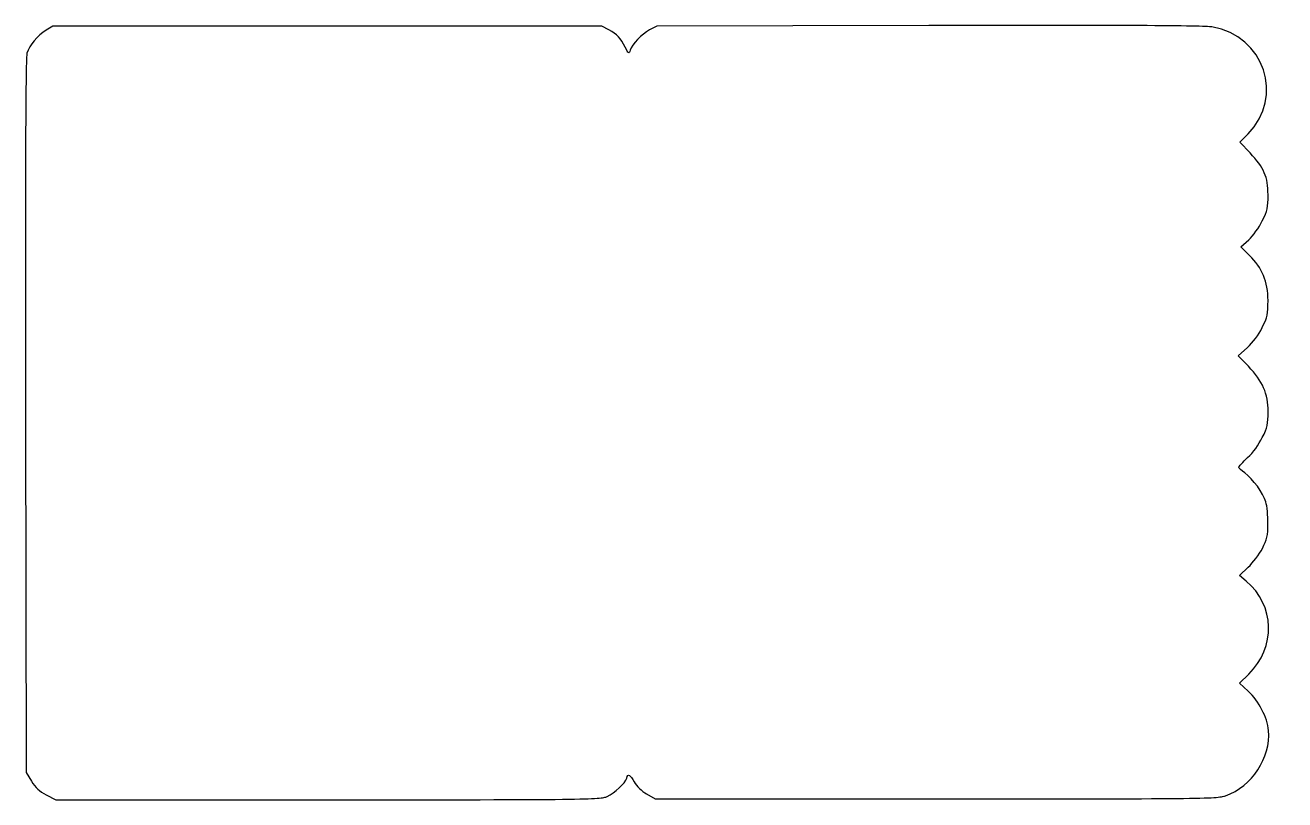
# Model space of a CAD drawing. Header units: centimetres. Extents: x -11.7 to 7.1, y -8.4 to 3.1.
import ezdxf

# ---------------------------------------------------------------- set-up
doc = ezdxf.new("R2010")
doc.units = ezdxf.units.CM
doc.header["$MEASUREMENT"] = 0
doc.layers.add('Layer 1', color=7, linetype='Continuous')

msp = doc.modelspace()

# ---------------------------------------------------------------- linework, layer by layer
at = {"layer": 'Layer 1'}
msp.add_open_spline([(-11.36515, -8.33982), (-11.46818, -8.286), (-11.52837, -8.23079), (-11.58645, -8.13685), (-11.58645, -8.13685), (-11.58645, -8.13685), (-11.66623, -8.0078), (-11.66623, -8.0078), (-11.66623, -8.0078), (-11.66623, -8.0078), (-11.67401, -2.70083), (-11.67401, -2.70083), (-11.67401, -2.70083), (-11.67953, 1.06862), (-11.67343, 2.63502), (-11.65297, 2.7058), (-11.65297, 2.7058), (-11.61874, 2.82422), (-11.50149, 2.96451), (-11.36673, 3.04831), (-11.36673, 3.04831), (-11.36673, 3.04831), (-11.26936, 3.10885), (-11.26936, 3.10885), (-11.26936, 3.10885), (-11.26936, 3.10885), (-7.18155, 3.10885), (-7.18155, 3.10885), (-7.18155, 3.10885), (-7.18155, 3.10885), (-3.09373, 3.10885), (-3.09373, 3.10885), (-3.09373, 3.10885), (-3.09373, 3.10885), (-2.9879, 3.05214), (-2.9879, 3.05214), (-2.9879, 3.05214), (-2.8628, 2.9851), (-2.81408, 2.93349), (-2.74311, 2.79284), (-2.74311, 2.79284), (-2.69394, 2.69542), (-2.68919, 2.69246), (-2.67148, 2.74828), (-2.67148, 2.74828), (-2.64235, 2.84006), (-2.5022, 2.98649), (-2.38186, 3.05088), (-2.38186, 3.05088), (-2.38186, 3.05088), (-2.27353, 3.10885), (-2.27353, 3.10885), (-2.27353, 3.10885), (-2.27353, 3.10885), (1.7746, 3.11645), (1.7746, 3.11645), (1.7746, 3.11645), (4.61264, 3.12177), (5.87332, 3.11541), (5.99199, 3.09515), (5.99199, 3.09515), (6.77176, 2.96205), (7.07736, 2.05893), (6.53098, 1.50233), (6.53098, 1.50233), (6.53098, 1.50233), (6.40841, 1.37747), (6.40841, 1.37747), (6.40841, 1.37747), (6.40841, 1.37747), (6.5599, 1.21866), (6.5599, 1.21866), (6.5599, 1.21866), (6.76808, 1.0004), (6.82724, 0.86258), (6.82774, 0.59475), (6.82774, 0.59475), (6.82809, 0.40835), (6.81768, 0.36129), (6.74215, 0.20787), (6.74215, 0.20787), (6.69383, 0.10971), (6.60543, -0.01357), (6.54033, -0.07357), (6.54033, -0.07357), (6.54033, -0.07357), (6.4245, -0.18034), (6.4245, -0.18034), (6.4245, -0.18034), (6.4245, -0.18034), (6.55161, -0.30553), (6.55161, -0.30553), (6.55161, -0.30553), (6.74223, -0.49329), (6.82589, -0.6979), (6.82714, -0.97943), (6.82714, -0.97943), (6.82804, -1.18173), (6.81925, -1.22286), (6.74134, -1.3812), (6.74134, -1.3812), (6.68553, -1.49463), (6.60637, -1.60091), (6.51957, -1.67895), (6.51957, -1.67895), (6.51957, -1.67895), (6.3846, -1.8003), (6.3846, -1.8003), (6.3846, -1.8003), (6.3846, -1.8003), (6.53469, -1.95766), (6.53469, -1.95766), (6.53469, -1.95766), (6.74908, -2.18241), (6.82809, -2.36432), (6.82812, -2.63316), (6.82812, -2.63316), (6.82814, -2.81903), (6.81749, -2.86702), (6.74238, -3.01959), (6.74238, -3.01959), (6.69076, -3.12444), (6.60387, -3.24313), (6.5241, -3.31775), (6.5241, -3.31775), (6.45121, -3.38592), (6.39191, -3.45016), (6.39231, -3.46049), (6.39231, -3.46049), (6.39271, -3.47082), (6.43301, -3.50893), (6.48188, -3.54518), (6.48188, -3.54518), (6.60216, -3.63442), (6.75435, -3.84513), (6.7948, -3.97846), (6.7948, -3.97846), (6.81305, -4.03861), (6.82724, -4.18306), (6.82633, -4.29948), (6.82633, -4.29948), (6.8249, -4.48193), (6.81342, -4.53312), (6.74316, -4.67033), (6.74316, -4.67033), (6.69832, -4.75788), (6.60317, -4.8842), (6.53171, -4.95105), (6.53171, -4.95105), (6.53171, -4.95105), (6.40177, -5.07259), (6.40177, -5.07259), (6.40177, -5.07259), (6.40177, -5.07259), (6.50193, -5.15668), (6.50193, -5.15668), (6.50193, -5.15668), (6.93097, -5.51689), (6.94792, -6.14273), (6.53946, -6.54242), (6.53946, -6.54242), (6.53946, -6.54242), (6.40294, -6.67601), (6.40294, -6.67601), (6.40294, -6.67601), (6.40294, -6.67601), (6.53229, -6.797), (6.53229, -6.797), (6.53229, -6.797), (6.69497, -6.94917), (6.81643, -7.18451), (6.83436, -7.3823), (6.83436, -7.3823), (6.87103, -7.78667), (6.58971, -8.2128), (6.19314, -8.35356), (6.19314, -8.35356), (6.06858, -8.39778), (5.81673, -8.40052), (1.88043, -8.40052), (1.88043, -8.40052), (1.88043, -8.40052), (-2.29998, -8.40052), (-2.29998, -8.40052), (-2.29998, -8.40052), (-2.29998, -8.40052), (-2.42544, -8.32678), (-2.42544, -8.32678), (-2.42544, -8.32678), (-2.50046, -8.28268), (-2.57491, -8.21096), (-2.61065, -8.14839), (-2.61065, -8.14839), (-2.67715, -8.03192), (-2.6993, -8.02059), (-2.72181, -8.09151), (-2.72181, -8.09151), (-2.74638, -8.16892), (-2.89975, -8.3119), (-3.01436, -8.36425), (-3.01436, -8.36425), (-3.11537, -8.41038), (-3.30502, -8.41262), (-7.17191, -8.41317), (-7.17191, -8.41317), (-7.17191, -8.41317), (-11.22363, -8.41375), (-11.22363, -8.41375), (-11.22363, -8.41375), (-11.22363, -8.41375), (-11.36515, -8.33982), (-11.36515, -8.33982)], degree=3, knots=[0, 0, 0, 0, 0.01851852, 0.01851852, 0.01851852, 0.01851852, 0.03703704, 0.03703704, 0.03703704, 0.03703704, 0.05555556, 0.05555556, 0.05555556, 0.05555556, 0.07407407, 0.07407407, 0.07407407, 0.07407407, 0.09259259, 0.09259259, 0.09259259, 0.09259259, 0.11111111, 0.11111111, 0.11111111, 0.11111111, 0.12962963, 0.12962963, 0.12962963, 0.12962963, 0.14814815, 0.14814815, 0.14814815, 0.14814815, 0.16666667, 0.16666667, 0.16666667, 0.16666667, 0.18518519, 0.18518519, 0.18518519, 0.18518519, 0.2037037, 0.2037037, 0.2037037, 0.2037037, 0.22222222, 0.22222222, 0.22222222, 0.22222222, 0.24074074, 0.24074074, 0.24074074, 0.24074074, 0.25925926, 0.25925926, 0.25925926, 0.25925926, 0.27777778, 0.27777778, 0.27777778, 0.27777778, 0.2962963, 0.2962963, 0.2962963, 0.2962963, 0.31481481, 0.31481481, 0.31481481, 0.31481481, 0.33333333, 0.33333333, 0.33333333, 0.33333333, 0.35185185, 0.35185185, 0.35185185, 0.35185185, 0.37037037, 0.37037037, 0.37037037, 0.37037037, 0.38888889, 0.38888889, 0.38888889, 0.38888889, 0.40740741, 0.40740741, 0.40740741, 0.40740741, 0.42592593, 0.42592593, 0.42592593, 0.42592593, 0.44444444, 0.44444444, 0.44444444, 0.44444444, 0.46296296, 0.46296296, 0.46296296, 0.46296296, 0.48148148, 0.48148148, 0.48148148, 0.48148148, 0.5, 0.5, 0.5, 0.5, 0.51851852, 0.51851852, 0.51851852, 0.51851852, 0.53703704, 0.53703704, 0.53703704, 0.53703704, 0.55555556, 0.55555556, 0.55555556, 0.55555556, 0.57407407, 0.57407407, 0.57407407, 0.57407407, 0.59259259, 0.59259259, 0.59259259, 0.59259259, 0.61111111, 0.61111111, 0.61111111, 0.61111111, 0.62962963, 0.62962963, 0.62962963, 0.62962963, 0.64814815, 0.64814815, 0.64814815, 0.64814815, 0.66666667, 0.66666667, 0.66666667, 0.66666667, 0.68518519, 0.68518519, 0.68518519, 0.68518519, 0.7037037, 0.7037037, 0.7037037, 0.7037037, 0.72222222, 0.72222222, 0.72222222, 0.72222222, 0.74074074, 0.74074074, 0.74074074, 0.74074074, 0.75925926, 0.75925926, 0.75925926, 0.75925926, 0.77777778, 0.77777778, 0.77777778, 0.77777778, 0.7962963, 0.7962963, 0.7962963, 0.7962963, 0.81481481, 0.81481481, 0.81481481, 0.81481481, 0.83333333, 0.83333333, 0.83333333, 0.83333333, 0.85185185, 0.85185185, 0.85185185, 0.85185185, 0.87037037, 0.87037037, 0.87037037, 0.87037037, 0.88888889, 0.88888889, 0.88888889, 0.88888889, 0.90740741, 0.90740741, 0.90740741, 0.90740741, 0.92592593, 0.92592593, 0.92592593, 0.92592593, 0.94444444, 0.94444444, 0.94444444, 0.94444444, 0.96296296, 0.96296296, 0.96296296, 0.96296296, 1, 1, 1, 1], dxfattribs=at)

doc.saveas('drawing.dxf')
